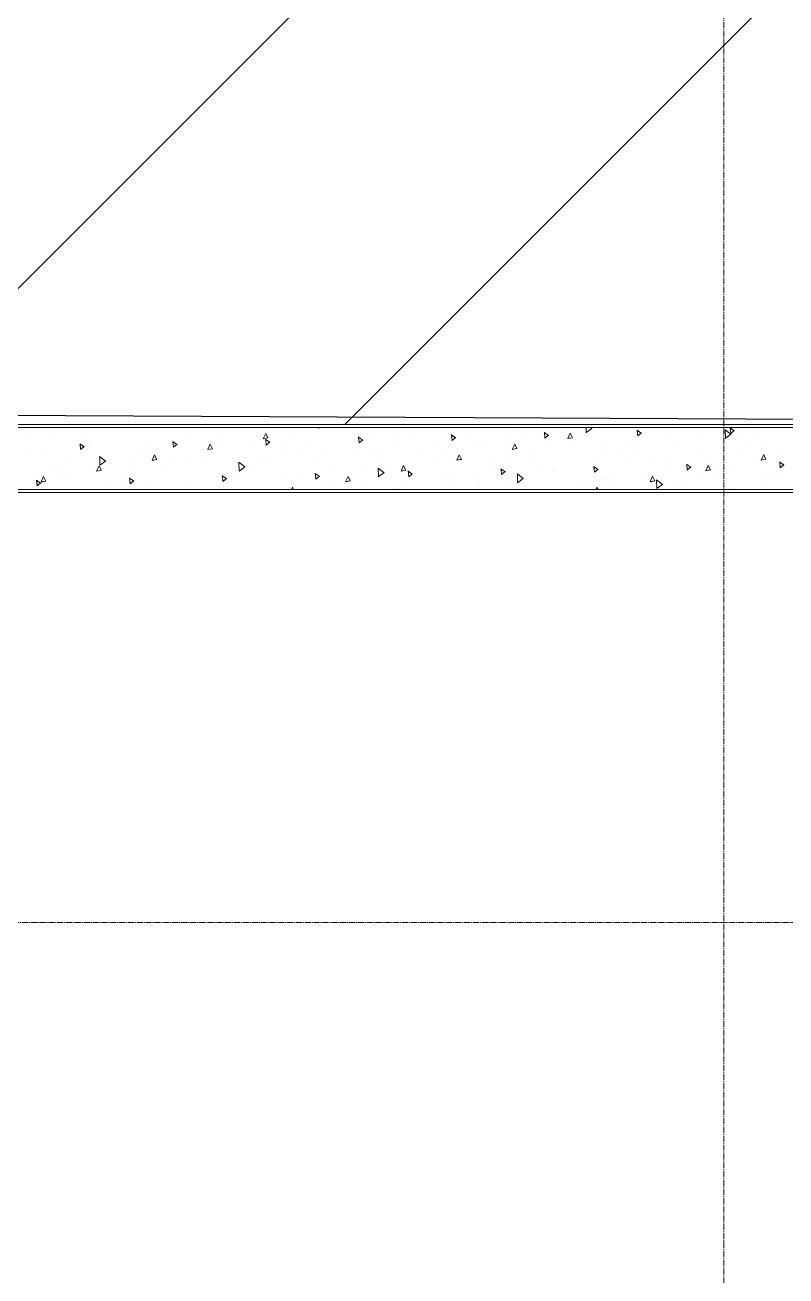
# Model space of a CAD drawing. Header units: millimetres. Extents: x 470010 to 1231400, y -134005 to 421770.
# Drawn here: x 808464 to 810923, y 142871 to 146914 of the extents above; entities that cross this region are included whole.
import ezdxf
from ezdxf.enums import TextEntityAlignment as Align

# ---------------------------------------------------------------- set-up
doc = ezdxf.new("R2010")
doc.units = ezdxf.units.MM
doc.linetypes.add('CENTER2', pattern=[28.575, 19.05, -3.175, 3.175, -3.175])
doc.layers.get('Defpoints').update_dxf_attribs({"color": 140})
for name, color, linetype, lineweight in [('АР_Стены ПЕНОблок', 52, 'Continuous', 20), ('АР_Тонкая', 254, 'Continuous', 5), ('АР_Штриховка', 8, 'Continuous', 0)]:
    doc.layers.add(name, color=color, linetype=linetype, lineweight=lineweight)
doc.layers.add('РД_Оси_100', color=7, linetype='Continuous', lineweight=0, true_color=0x525252)
doc.styles.add('style1', font='ARIALN.TTF')

# ---------------------------------------------------------------- blocks, each defined once
blk = doc.blocks.new('СОШ_2200_АР_ОСИ_М100_28.05.24')
at = {"layer": 'РД_Оси_100', "color": 251, "linetype": 'CENTER2', "true_color": 0x636466}
for p, q in [((4200, -6155), (4200, 139938.679)), ((-5954.958, 21300), (29555, 21300))]:
    blk.add_line(p, q, dxfattribs=at)
blk = doc.blocks.new('A$C9108343f')
blk.add_lwpolyline([(160804.1, 248479.5), (162964.1, 248479.5), (162964.1, 249379.5), (167604.1, 249379.5), (167604.1, 249579.5), (186123.5, 249579.5), (186024.6, 244500.4), (148704.1, 244484.5), (148664.7, 245989.5), (140924.1, 246026), (140881.3, 249704.6), (148704.1, 249669.5), (148714.1, 259259.5)])
at = {"layer": 'АР_Стены ПЕНОблок', "color": 18, "linetype": 'Continuous', "lineweight": 20, "true_color": 0x000000}
for p, q in [((147504.1, 245979.5), (140924.1, 245979.5)), ((140924.1, 245779.5), (147504.1, 245779.5))]:
    blk.add_line(p, q, dxfattribs=at)
at = {"layer": 'АР_Тонкая', "color": 18, "linetype": 'Continuous', "lineweight": 0, "true_color": 0x000000}
for p, q in [((147504.1, 245989.5), (140924.1, 245989.5)), ((140924.1, 245979.5), (147504.1, 245979.5)), ((147504.1, 245779.5), (140924.1, 245779.5)), ((140924.1, 245769.5), (147504.1, 245769.5))]:
    blk.add_line(p, q, dxfattribs=at)
at = {"layer": 'АР_Штриховка', "color": 18, "linetype": 'Continuous', "lineweight": 0, "true_color": 0x000000}
for p, q in [((142786.6, 245970.4), (142786.6, 245970.4)), ((142797.9, 245968.5), (142797.9, 245968.5)), ((142918.1, 245976.1), (142918.1, 245976.1)), ((142946.8, 245960.2), (142946.8, 245960.2)), ((143068.8, 245970.5), (143068.8, 245970.5)), ((143088.7, 245976.3), (143088.7, 245976.3)), ((143515.7, 245943), (143523.5, 245960.4)), ((143530.7, 245945.8), (143523.5, 245960.3)), ((143695.2, 245977.9), (143696, 245979.5)), ((143695.3, 245977.8), (143704, 245979.5)), ((143777.7, 245976.7), (143777.7, 245976.7)), ((143810.1, 245961.2), (143810.1, 245961.2)), ((143862.8, 245963.4), (143862.8, 245963.4)), ((144336.7, 245965.2), (144336.7, 245965.2)), ((144346.6, 245963.5), (144346.6, 245963.5)), ((144408.6, 245977.2), (144408.6, 245977.2)), ((144437, 245954), (144423.7, 245963.2)), ((144425.8, 245944.9), (144424.1, 245963.9)), ((144433.1, 245962.4), (144433.1, 245962.4)), ((144499.9, 245943.5), (144507.6, 245960.9)), ((144514.8, 245946.3), (144507.6, 245960.8)), ((144555.1, 245972.7), (144555.1, 245972.7)), ((144558.9, 245962.7), (144558.5, 245979.5)), ((144558.6, 245962.8), (144577, 245976.3)), ((144577.2, 245976.1), (144572.9, 245979.5)), ((144679.4, 245978.4), (144679.9, 245979.5)), ((144679.4, 245978.3), (144685.4, 245979.5)), ((144737.1, 245961.4), (144723.8, 245970.6)), ((144725.9, 245952.3), (144724.2, 245971.3)), ((144725.9, 245952.3), (144737.6, 245962.1)), ((144863.4, 245969.1), (144863.4, 245969.1)), ((145027.1, 245957.1), (145008.1, 245972.2)), ((145008.8, 245943.8), (145008.2, 245972.4)), ((145037.2, 245968.8), (145023.9, 245977.9)), ((145026, 245959.7), (145024.3, 245978.6)), ((145026, 245959.6), (145037.7, 245969.4)), ((142756.8, 245953.3), (142756.8, 245953.3)), ((142825.1, 245950.4), (142825.1, 245950.4)), ((142936.4, 245917.1), (142923.1, 245926.3)), ((142925.2, 245908), (142923.6, 245927)), ((142925.2, 245908), (142936.9, 245917.8)), ((142951.3, 245931.6), (142951.3, 245931.6)), ((142953.4, 245933.3), (142953.4, 245933.3)), ((143236.5, 245924.5), (143223.2, 245933.7)), ((143225.3, 245915.4), (143223.7, 245934.4)), ((143225.3, 245915.4), (143237, 245925.2)), ((143283.5, 245957.2), (143283.5, 245957.2)), ((143336.2, 245908.1), (143343.9, 245925.5)), ((143351.2, 245910.9), (143344, 245925.4)), ((143365.5, 245955), (143365.5, 245955)), ((143375.3, 245923.3), (143375.3, 245923.3)), ((143477.9, 245935.5), (143477.9, 245935.5)), ((143515.7, 245942.9), (143530.7, 245945.8)), ((143522.3, 245920.1), (143522.3, 245920.1)), ((143536.7, 245931.9), (143523.3, 245941.1)), ((143525.4, 245922.8), (143523.8, 245941.7)), ((143525.4, 245922.8), (143537.1, 245932.6)), ((143584.3, 245933.8), (143584.3, 245933.8)), ((143619, 245943.3), (143619, 245943.3)), ((143672.9, 245918.3), (143672.9, 245918.3)), ((143836.8, 245939.3), (143823.4, 245948.4)), ((143825.6, 245930.1), (143823.9, 245949.1)), ((143825.6, 245930.1), (143837.2, 245939.9)), ((143934.4, 245941.8), (143934.4, 245941.8)), ((143945.5, 245922.3), (143945.5, 245922.3)), ((143996.4, 245955.5), (143996.4, 245955.5)), ((144004.5, 245939.5), (144004.5, 245939.5)), ((144067.6, 245932.6), (144067.6, 245932.6)), ((144136.9, 245946.6), (144123.5, 245955.8)), ((144125.7, 245937.5), (144124, 245956.5)), ((144125.7, 245937.5), (144137.3, 245947.3)), ((144189.3, 245942.3), (144189.3, 245942.3)), ((144199.6, 245922.3), (144199.6, 245922.3)), ((144301.6, 245917.6), (144301.6, 245917.6)), ((144311.4, 245952.6), (144311.4, 245952.6)), ((144320.3, 245908.6), (144328.1, 245926)), ((144335.3, 245911.4), (144328.1, 245925.9)), ((144425.8, 245944.9), (144437.5, 245954.7)), ((144433, 245923.3), (144433, 245923.3)), ((144499.9, 245943.4), (144514.8, 245946.3)), ((144502.1, 245928.3), (144502.1, 245928.3)), ((144531.2, 245943.4), (144531.2, 245943.4)), ((144619.5, 245931.5), (144619.5, 245931.5)), ((144702, 245935.1), (144702, 245935.1)), ((144726.2, 245926.3), (144726.2, 245926.3)), ((144833.5, 245940.8), (144833.5, 245940.8)), ((144861.6, 245925.5), (144861.6, 245925.5)), ((144914.2, 245950), (144914.2, 245950)), ((145008.5, 245943.9), (145026.9, 245957.4)), ((145020, 245949), (145020, 245949)), ((145057.8, 245947.4), (145057.8, 245947.4)), ((145102.4, 245952.6), (145102.4, 245952.6)), ((145105.4, 245945.5), (145105.4, 245945.5)), ((145132.9, 245928.8), (145132.9, 245928.8)), ((142760, 245890.4), (142760, 245890.4)), ((142814.4, 245891.3), (142814.4, 245891.3)), ((142887.7, 245883.2), (142887.7, 245883.2)), ((143006.1, 245870.9), (142987, 245885.9)), ((142987.7, 245857.5), (142987.1, 245886.1)), ((143110.1, 245898.4), (143110.1, 245898.4)), ((143131.5, 245903.2), (143131.5, 245903.2)), ((143146.3, 245914.4), (143146.3, 245914.4)), ((143156.7, 245873.2), (143164.4, 245890.6)), ((143171.7, 245876), (143164.4, 245890.5)), ((143172.1, 245912.1), (143172.1, 245912.1)), ((143336.2, 245908), (143351.2, 245910.9)), ((143341.1, 245895.3), (143341.1, 245895.3)), ((143418.2, 245879), (143418.2, 245879)), ((143457.9, 245882.2), (143457.9, 245882.2)), ((143500.7, 245882.6), (143500.7, 245882.6)), ((143580, 245892.5), (143580, 245892.5)), ((143632.2, 245888.4), (143632.2, 245888.4)), ((143677.8, 245884.9), (143677.8, 245884.9)), ((143701.7, 245902.2), (143701.7, 245902.2)), ((143818.7, 245896.5), (143818.7, 245896.5)), ((143823.8, 245912.5), (143823.8, 245912.5)), ((143867.7, 245899.2), (143867.7, 245899.2)), ((143901.1, 245900.1), (143901.1, 245900.1)), ((144032.6, 245905.9), (144032.6, 245905.9)), ((144062.1, 245877.5), (144062.1, 245877.5)), ((144089.9, 245906.6), (144089.9, 245906.6)), ((144140.8, 245873.7), (144148.6, 245891.1)), ((144155.8, 245876.5), (144148.6, 245891)), ((144219.1, 245914), (144219.1, 245914)), ((144308.6, 245885.4), (144308.6, 245885.4)), ((144320.4, 245908.5), (144335.3, 245911.4)), ((144374, 245885.4), (144374, 245885.4)), ((144394.4, 245903.2), (144394.4, 245903.2)), ((144588.8, 245881.5), (144588.8, 245881.5)), ((144617.8, 245905.4), (144617.8, 245905.4)), ((144658.8, 245893.3), (144658.8, 245893.3)), ((144720.8, 245907.1), (144720.8, 245907.1)), ((144921, 245907.2), (144921, 245907.2)), ((144944.2, 245884.4), (144944.2, 245884.4)), ((145066.3, 245894.7), (145066.3, 245894.7)), ((145070.9, 245915), (145070.9, 245915)), ((145115.4, 245885.4), (145115.4, 245885.4)), ((145125, 245874.3), (145132.7, 245891.7)), ((145125, 245874.2), (145139.9, 245877.1)), ((145139.9, 245877.1), (145132.7, 245891.6)), ((145188, 245904.4), (145188, 245904.4)), ((142831.3, 245853.4), (142831.3, 245853.4)), ((142853.5, 245841.5), (142853.5, 245841.5)), ((142970.3, 245842.1), (142970.3, 245842.1)), ((142977.2, 245838.3), (142984.9, 245855.7)), ((142977.2, 245838.2), (142992.1, 245841.1)), ((142992.1, 245841.1), (142984.9, 245855.6)), ((142987.4, 245857.6), (143005.9, 245871.1)), ((143008.9, 245869.6), (143008.9, 245869.6)), ((143017.8, 245861.5), (143017.8, 245861.5)), ((143092.4, 245852.4), (143092.4, 245852.4)), ((143100.3, 245865.1), (143100.3, 245865.1)), ((143156.7, 245873.1), (143171.7, 245876)), ((143203.9, 245852.4), (143203.9, 245852.4)), ((143214.1, 245862.1), (143214.1, 245862.1)), ((143231.7, 245870.9), (143231.7, 245870.9)), ((143265.6, 245863.2), (143265.6, 245863.2)), ((143336.2, 245872.4), (143336.2, 245872.4)), ((143456, 245851.9), (143436.9, 245867)), ((143437.6, 245838.6), (143437, 245867.2)), ((143437.3, 245838.7), (143455.8, 245852.2)), ((143484.3, 245842), (143484.3, 245842)), ((143535.5, 245873.5), (143535.5, 245873.5)), ((143730.5, 245856.4), (143730.5, 245856.4)), ((143834.5, 245849.9), (143834.5, 245849.9)), ((143886.4, 245845.3), (143886.4, 245845.3)), ((143905.9, 245833), (143886.8, 245848.1)), ((143887.5, 245819.7), (143887, 245848.2)), ((143896.5, 245863.7), (143896.5, 245863.7)), ((143925.3, 245837.3), (143925.3, 245837.3)), ((143961.3, 245838.8), (143969, 245856.2)), ((143961.3, 245838.7), (143976.3, 245841.7)), ((143976.3, 245841.7), (143969.1, 245856.1)), ((143996.8, 245829.1), (143983.4, 245838.3)), ((143985.6, 245820), (143983.9, 245838.9)), ((144130.2, 245865.4), (144130.2, 245865.4)), ((144140.8, 245873.6), (144155.8, 245876.6)), ((144246.6, 245871.6), (144246.6, 245871.6)), ((144257.2, 245860.3), (144257.2, 245860.3)), ((144296.9, 245836.4), (144283.6, 245845.6)), ((144285.7, 245827.3), (144284, 245846.3)), ((144285.7, 245827.3), (144297.4, 245837.1)), ((144402.1, 245836.4), (144402.1, 245836.4)), ((144452, 245841.2), (144452, 245841.2)), ((144456.7, 245844.3), (144456.7, 245844.3)), ((144578.7, 245854.6), (144578.7, 245854.6)), ((144597, 245843.8), (144583.7, 245853)), ((144585.8, 245834.7), (144584.1, 245853.7)), ((144585.8, 245834.7), (144597.5, 245844.5)), ((144700.4, 245864.3), (144700.4, 245864.3)), ((144783.8, 245864.3), (144783.8, 245864.3)), ((144814.3, 245858.1), (144814.3, 245858.1)), ((144822.5, 245874.6), (144822.5, 245874.6)), ((144897.1, 245851.2), (144883.8, 245860.4)), ((144885.9, 245842.1), (144884.2, 245861.1)), ((144885.9, 245842.1), (144897.6, 245851.9)), ((144945.4, 245839.4), (144953.2, 245856.8)), ((144945.5, 245839.3), (144960.4, 245842.2)), ((144960.4, 245842.2), (144953.2, 245856.7)), ((144978.6, 245845.2), (144978.6, 245845.2)), ((145033, 245837), (145033, 245837)), ((145197.2, 245858.6), (145183.9, 245867.8)), ((145186, 245849.5), (145184.4, 245868.5)), ((145186, 245849.5), (145197.7, 245859.3)), ((142796.3, 245799.6), (142783, 245808.8)), ((142785.1, 245790.5), (142783.5, 245809.4)), ((142785.1, 245790.5), (142796.8, 245800.2)), ((142797.6, 245803.4), (142805.4, 245820.8)), ((142797.7, 245803.3), (142812.6, 245806.2)), ((142812.6, 245806.2), (142805.4, 245820.7)), ((142848.6, 245832.3), (142848.6, 245832.3)), ((142872, 245829.3), (142872, 245829.3)), ((143010.2, 245806.5), (143010.2, 245806.5)), ((143066.5, 245807.6), (143066.5, 245807.6)), ((143072.2, 245820.3), (143072.2, 245820.3)), ((143096.4, 245806.9), (143083.1, 245816.1)), ((143085.2, 245797.8), (143083.6, 245816.8)), ((143085.2, 245797.8), (143096.9, 245807.6)), ((143396.6, 245814.3), (143383.2, 245823.5)), ((143385.3, 245805.2), (143383.7, 245824.2)), ((143385.4, 245805.2), (143397, 245815)), ((143398.7, 245833.3), (143398.7, 245833.3)), ((143398.9, 245805.2), (143398.9, 245805.2)), ((143422.3, 245828.2), (143422.3, 245828.2)), ((143593.1, 245811.6), (143593.1, 245811.6)), ((143642.6, 245825.3), (143642.6, 245825.3)), ((143696.7, 245821.7), (143683.3, 245830.9)), ((143685.5, 245812.6), (143683.8, 245831.6)), ((143685.5, 245812.6), (143697.1, 245822.4)), ((143781.8, 245803.9), (143789.5, 245821.3)), ((143781.8, 245803.9), (143796.8, 245806.8)), ((143796.8, 245806.8), (143789.5, 245821.3)), ((143887.2, 245819.8), (143905.7, 245833.3)), ((143969.1, 245804.2), (143969.1, 245804.2)), ((143985.6, 245820), (143997.3, 245829.8)), ((143990, 245814.7), (143990, 245814.7)), ((144091.2, 245814.5), (144091.2, 245814.5)), ((144119.8, 245815.5), (144119.8, 245815.5)), ((144212.9, 245824.2), (144212.9, 245824.2)), ((144314.8, 245798.3), (144314.8, 245798.3)), ((144335, 245834.5), (144335, 245834.5)), ((144355.8, 245814.1), (144336.7, 245829.2)), ((144337.4, 245800.8), (144336.9, 245829.3)), ((144337.1, 245800.9), (144355.6, 245814.4)), ((144346.3, 245800.6), (144346.3, 245800.6)), ((144532.8, 245808.8), (144532.8, 245808.8)), ((144558.9, 245801.5), (144558.9, 245801.5)), ((144615.2, 245812.4), (144615.2, 245812.4)), ((144620.9, 245815.3), (144620.9, 245815.3)), ((144646.4, 245819.5), (144646.4, 245819.5)), ((144746.7, 245818.1), (144746.7, 245818.1)), ((144765.9, 245804.5), (144773.7, 245821.9)), ((144765.9, 245804.4), (144780.9, 245807.3)), ((144780.9, 245807.3), (144773.7, 245821.8)), ((144805.7, 245795.2), (144786.6, 245810.3)), ((144787.4, 245781.8), (144786.8, 245810.4)), ((144841.4, 245802.3), (144841.4, 245802.3)), ((144885.2, 245807.4), (144885.2, 245807.4)), ((144933.2, 245826.2), (144933.2, 245826.2)), ((144971, 245823.2), (144971, 245823.2)), ((145015.7, 245829.8), (145015.7, 245829.8)), ((145128.9, 245827.5), (145128.9, 245827.5)), ((145147.1, 245835.6), (145147.1, 245835.6)), ((145173, 245823.5), (145173, 245823.5)), ((143155.1, 245785.2), (143155.1, 245785.2)), ((143261.5, 245790.4), (143261.5, 245790.4)), ((143577.8, 245793), (143577.8, 245793)), ((143606.9, 245779.5), (143610, 245786.4)), ((143613.4, 245779.5), (143610, 245786.4)), ((143725.3, 245784.1), (143725.3, 245784.1)), ((143788.1, 245794.4), (143788.1, 245794.4)), ((143847.4, 245794.4), (143847.4, 245794.4)), ((143945.8, 245783.1), (143945.8, 245783.1)), ((144132.3, 245791.3), (144132.3, 245791.3)), ((144146.7, 245779.8), (144146.7, 245779.8)), ((144208.7, 245793.6), (144208.7, 245793.6)), ((144214.8, 245794.9), (144214.8, 245794.9)), ((144590.8, 245779.5), (144594.1, 245787)), ((144597.8, 245779.5), (144594.2, 245786.9)), ((144641.4, 245787.4), (144641.4, 245787.4)), ((144787.1, 245781.9), (144805.5, 245795.4)), ((145036.2, 245783.2), (145036.2, 245783.2)), ((145126.5, 245788), (145126.5, 245788))]:
    blk.add_line(p, q, dxfattribs=at)
at = {"layer": 'РД_Оси_100'}
blk.add_blockref('СОШ_2200_АР_ОСИ_М100_28.05.24', (140804.1, 223079.5), dxfattribs=at)
at = {"layer": 'Defpoints', "color": 18, "true_color": 0x000000, "style": 'style1'}
for p in [(143949.3, 316089.1), (143975, 281639.5), (143890.4, 273244.7), (143840, 264276.8), (143967.8, 254892.4), (12252, 104178.1), (12382.6, 96023.1)]:
    blk.add_attdef('АР-ПОМЕЩЕНИЕ:НАИМЕНОВАНИЕ', text='', height=100, dxfattribs=at).set_placement(p, align=Align.MIDDLE)
at = {"layer": 'Defpoints', "color": 18, "true_color": 0x000000, "style": 'style1', "flags": 8}
for p in [(143951.3, 279099.1), (143848.3, 269251.1), (143875.3, 260094.2), (144049.7, 250824.7), (163419.3, 238153.4), (155897.5, 237966), (183037.2, 237966), (143342.9, 237876.2)]:
    blk.add_attdef('АР-ПОМЕЩЕНИЕ:НАИМЕНОВАНИЕ', text='', height=100, dxfattribs=at).set_placement(p, align=Align.MIDDLE)

msp = doc.modelspace()

# ---------------------------------------------------------------- hatches: boundary and pattern name
h = msp.add_hatch()
h.set_pattern_fill('ANSI31', color=3, scale=333)
h.paths.add_polyline_path([(817822.706, 156413.251), (817822.706, 156633.251), (818712.706, 156633.251), (818712.706, 157213.251), (818712.706, 158463.251), (818712.706, 158793.251), (818142.704, 158793.251), (818142.704, 158993.251), (818142.704, 159018.251), (818142.708, 160493.251), (818142.709, 160913.252), (818142.71, 161403.25), (817492.706, 161403.25), (815492.706, 161403.25), (815152.698, 161403.25), (815152.705, 158893.25), (814432.706, 158893.25), (814432.706, 158113.25), (814432.706, 157813.251), (814432.706, 154913.25), (814432.706, 154413.251), (814432.706, 153513.25), (814432.706, 149823.25), (814432.706, 149520.89), (814422.706, 149510.89), (814422.706, 149303.25), (813222.703, 149303.25), (813222.703, 149523.25), (807026.355, 149523.251), (806792.706, 149289.602), (806792.706, 149514.108), (806642.706, 149364.108), (806642.706, 149303.251), (806642.706, 148813.25), (806638.097, 146163.251), (806642.706, 146163.251), (806642.706, 145623.251), (806792.706, 145623.251), (813222.706, 145623.251), (813222.706, 145903.251), (814423.268, 145903.251), (814423.268, 145582.591), (814422.706, 145582.028), (814422.706, 145403.251), (814422.706, 144123.251), (815822.706, 144123.251), (818721.706, 144123.251), (818722.706, 144123.251), (819622.706, 144123.251), (823122.706, 144123.251), (824322.706, 144123.251), (825522.706, 144123.251), (826422.706, 144123.251), (827422.706, 144123.251), (830322.706, 144123.251), (832443.315, 144123.251), (832443.315, 144413.251), (833322.706, 144413.251), (834245.277, 144413.251), (834222.706, 144390.68), (834222.706, 144123.251), (835122.706, 144123.251), (838022.706, 144123.251), (844022.706, 144123.251), (846922.706, 144123.251), (851466.776, 144123.251), (851472.706, 144129.18), (851472.706, 144563.251), (851762.706, 144563.251), (851762.706, 146914.25), (851762.706, 148713.251), (851472.706, 148713.251), (850377.706, 148713.251), (850377.706, 149213.251), (849177.706, 149213.251), (849177.706, 148713.251), (848277.706, 148713.251), (848277.706, 149213.251), (847077.706, 149213.251), (847077.706, 148713.251), (846177.706, 148713.251), (846177.706, 149213.251), (842877.706, 149213.251), (842877.706, 148713.251), (841977.706, 148713.251), (841977.706, 149213.251), (840777.706, 149213.251), (840777.706, 148713.251), (839877.706, 148713.251), (839877.706, 149213.251), (838677.706, 149213.251), (838677.706, 148713.251), (837777.706, 148713.251), (837777.706, 149213.251), (834477.706, 149213.251), (834477.706, 148713.251), (834222.706, 148713.251), (833322.706, 148713.251), (833322.706, 149213.251), (826722.706, 149213.251), (826722.706, 148993.251), (826872.706, 148993.251), (826872.706, 148843.251), (826664.184, 148843.251), (826522.706, 148701.772), (826522.706, 148233.25), (826524.424, 148233.25), (826524.424, 148113.25), (824942.706, 148113.251), (824822.706, 148113.251), (819922.706, 148113.251), (817822.706, 148113.251), (817822.706, 148313.251), (817822.706, 150513.251), (817822.706, 150713.251), (817822.706, 152013.251)])
h.paths.add_polyline_path([(816578.934, 147228.245), (816578.934, 146828.245), (815578.934, 146828.245), (815578.934, 147228.245)], flags=16)
h.paths.add_polyline_path([(828437.705, 148234.002), (827887.705, 148233.761), (827887.758, 148113.761), (828437.758, 148114.002)], flags=0)
h.paths.add_polyline_path([(826922.706, 149014.057), (827042.706, 149014.057), (827042.706, 148233.391), (827067.653, 148233.402), (827642.706, 148233.654), (827742.706, 148233.697), (827742.706, 149014.057), (827862.706, 149014.057), (827862.706, 148233.75), (828462.705, 148234.013), (828562.706, 148234.057), (828562.706, 149013.251), (828682.706, 149013.251), (828682.706, 148114.109), (828462.759, 148114.013), (828462.758, 148114.013), (827862.758, 148113.75), (827862.706, 148113.75), (827642.758, 148113.654), (827042.759, 148113.391), (827042.706, 148113.391), (826722.759, 148113.25), (826722.706, 148233.25), (826922.706, 148233.338)], flags=16)
h.paths.add_polyline_path([(827642.653, 148233.654), (827642.706, 148233.654), (827642.758, 148113.654), (827617.706, 148113.643), (827617.653, 148233.643)], flags=0)
h.paths.add_polyline_path([(818060.384, 156364.651), (818446.674, 156364.651), (818446.674, 156665.265), (818060.384, 156665.265)], flags=25)

# ---------------------------------------------------------------- linework, layer by layer
msp.add_lwpolyline([(826522.706, 148113.25), (828682.706, 148113.25), (828682.706, 149013.251), (833322.706, 149013.251), (833322.706, 149213.251), (851842.142, 149213.251), (851743.238, 144134.142), (814422.706, 144118.251), (814383.268, 145623.251), (806642.706, 145659.752), (806599.923, 149338.31), (814422.706, 149303.25), (814432.706, 158893.25)])
at = {"layer": 'АР_Стены ПЕНОблок', "color": 18, "linetype": 'Continuous', "lineweight": 20, "true_color": 0x000000}
for p, q in [((813222.706, 145613.251), (806642.706, 145613.251)), ((806642.706, 145413.251), (813222.706, 145413.251))]:
    msp.add_line(p, q, dxfattribs=at)
at = {"layer": 'АР_Тонкая', "color": 18, "linetype": 'Continuous', "lineweight": 0, "true_color": 0x000000}
for p, q in [((813222.706, 145623.251), (806642.706, 145623.251)), ((806642.706, 145613.251), (813222.706, 145613.251)), ((813222.706, 145413.251), (806642.706, 145413.251)), ((806642.706, 145403.251), (813222.706, 145403.251))]:
    msp.add_line(p, q, dxfattribs=at)
at = {"layer": 'АР_Штриховка', "color": 18, "linetype": 'Continuous', "lineweight": 0, "true_color": 0x000000}
for p, q in [((809413.849, 145611.634), (809414.569, 145613.251)), ((809413.88, 145611.552), (809422.62, 145613.251)), ((810277.472, 145596.467), (810277.125, 145613.251)), ((810277.166, 145596.577), (810295.617, 145610.073)), ((810295.806, 145609.815), (810291.466, 145613.251)), ((810397.989, 145612.168), (810398.471, 145613.251)), ((810398.02, 145612.086), (810404.01, 145613.251)), ((810455.714, 145595.136), (810442.379, 145604.317)), ((810444.503, 145586.031), (810442.843, 145605.009)), ((810745.713, 145590.895), (810726.671, 145605.968)), ((810727.379, 145577.547), (810726.789, 145606.116)), ((810755.826, 145602.512), (810742.491, 145611.693)), ((810744.616, 145593.408), (810742.956, 145612.386)), ((810744.623, 145593.4), (810756.297, 145603.196)), ((808955.151, 145558.257), (808941.816, 145567.439)), ((808943.937, 145549.148), (808942.277, 145568.126)), ((809234.329, 145576.739), (809242.077, 145594.142)), ((809234.36, 145576.656), (809249.32, 145579.564)), ((809255.264, 145565.633), (809241.929, 145574.814)), ((809249.307, 145579.559), (809242.095, 145594.054)), ((809244.051, 145556.525), (809242.39, 145575.502)), ((809244.057, 145556.517), (809255.732, 145566.313)), ((809555.376, 145573.009), (809542.041, 145582.19)), ((809544.164, 145563.902), (809542.503, 145582.879)), ((809544.17, 145563.894), (809555.845, 145573.69)), ((809855.489, 145580.384), (809842.154, 145589.566)), ((809844.277, 145571.278), (809842.616, 145590.256)), ((809844.283, 145571.27), (809855.958, 145581.066)), ((810155.601, 145587.76), (810142.266, 145596.942)), ((810144.39, 145578.655), (810142.73, 145597.632)), ((810144.397, 145578.647), (810156.071, 145588.443)), ((810218.469, 145577.273), (810226.217, 145594.676)), ((810218.5, 145577.191), (810233.46, 145580.099)), ((810233.447, 145580.094), (810226.235, 145594.589)), ((810444.51, 145586.024), (810456.184, 145595.82)), ((810727.072, 145577.657), (810745.523, 145591.154)), ((808655.039, 145550.882), (808641.704, 145560.063)), ((808643.824, 145541.772), (808642.164, 145560.749)), ((808643.831, 145541.764), (808655.506, 145551.56)), ((808875.289, 145506.949), (808883.037, 145524.352)), ((808890.267, 145509.769), (808883.055, 145524.264)), ((808943.944, 145549.14), (808955.619, 145558.936)), ((809054.809, 145541.844), (809062.557, 145559.247)), ((809054.84, 145541.761), (809069.8, 145544.669)), ((809069.787, 145544.664), (809062.575, 145559.159)), ((809859.429, 145507.483), (809867.177, 145524.886)), ((809874.407, 145510.303), (809867.195, 145524.798)), ((810038.949, 145542.378), (810046.697, 145559.781)), ((810038.98, 145542.296), (810053.94, 145545.204)), ((810053.927, 145545.198), (810046.715, 145559.694)), ((810843.569, 145508.017), (810851.317, 145525.42)), ((810858.546, 145510.838), (810851.335, 145525.333)), ((808695.769, 145472.053), (808703.517, 145489.456)), ((808710.747, 145474.874), (808703.535, 145489.369)), ((808724.675, 145504.623), (808705.634, 145519.695)), ((808706.341, 145491.274), (808705.75, 145519.843)), ((808706.037, 145491.383), (808724.487, 145504.879)), ((808875.32, 145506.866), (808890.28, 145509.774)), ((809174.582, 145485.702), (809155.54, 145500.775)), ((809156.248, 145472.354), (809155.657, 145500.923)), ((809155.943, 145472.463), (809174.394, 145485.959)), ((809624.489, 145466.782), (809605.447, 145481.855)), ((809606.155, 145453.434), (809605.564, 145482.003)), ((809679.909, 145472.588), (809687.657, 145489.991)), ((809694.887, 145475.408), (809687.675, 145489.903)), ((809859.46, 145507.401), (809874.42, 145510.309)), ((810004.295, 145461.101), (810002.635, 145480.079)), ((810315.619, 145477.583), (810302.284, 145486.764)), ((810304.408, 145468.478), (810302.748, 145487.456)), ((810615.732, 145484.959), (810602.397, 145494.14)), ((810604.521, 145475.855), (810602.861, 145494.832)), ((810604.528, 145475.847), (810616.203, 145485.643)), ((810664.049, 145473.122), (810671.797, 145490.525)), ((810679.026, 145475.943), (810671.815, 145490.438)), ((810843.6, 145507.935), (810858.56, 145510.843)), ((810915.844, 145492.334), (810902.509, 145501.516)), ((810904.635, 145483.231), (810902.974, 145502.209)), ((810904.641, 145483.224), (810916.316, 145493.02)), ((808514.944, 145433.329), (808501.61, 145442.51)), ((808503.73, 145424.218), (808502.069, 145443.196)), ((808516.249, 145437.158), (808523.997, 145454.561)), ((808516.28, 145437.076), (808531.24, 145439.984)), ((808531.227, 145439.978), (808524.015, 145454.474)), ((808695.8, 145471.971), (808710.76, 145474.879)), ((808815.057, 145440.704), (808801.722, 145449.886)), ((808803.843, 145431.595), (808802.183, 145450.572)), ((808803.849, 145431.587), (808815.524, 145441.383)), ((809115.169, 145448.08), (809101.835, 145457.261)), ((809103.956, 145438.972), (809102.296, 145457.949)), ((809103.963, 145438.964), (809115.637, 145448.76)), ((809415.282, 145455.456), (809401.947, 145464.637)), ((809404.069, 145446.348), (809402.409, 145465.326)), ((809404.076, 145446.34), (809415.75, 145456.136)), ((809500.389, 145437.693), (809508.137, 145455.096)), ((809500.42, 145437.61), (809515.38, 145440.518)), ((809515.367, 145440.513), (809508.155, 145455.008)), ((809605.85, 145453.543), (809624.3, 145467.039)), ((809679.94, 145472.506), (809694.9, 145475.413)), ((809715.394, 145462.831), (809702.06, 145472.013)), ((809704.182, 145453.725), (809702.522, 145472.702)), ((809704.189, 145453.717), (809715.863, 145463.513)), ((810015.507, 145470.207), (810002.172, 145479.389)), ((810004.302, 145461.094), (810015.976, 145470.89)), ((810074.396, 145447.862), (810055.354, 145462.935)), ((810056.062, 145434.514), (810055.471, 145463.083)), ((810055.756, 145434.624), (810074.207, 145448.12)), ((810304.415, 145468.47), (810316.09, 145478.266)), ((810484.529, 145438.227), (810492.277, 145455.63)), ((810484.56, 145438.145), (810499.52, 145441.053)), ((810499.506, 145441.048), (810492.295, 145455.543)), ((810524.302, 145428.942), (810505.261, 145444.014)), ((810505.969, 145415.594), (810505.379, 145444.163)), ((810664.08, 145473.04), (810679.04, 145475.948)), ((808503.736, 145424.21), (808515.411, 145434.006)), ((809325.523, 145413.251), (809328.617, 145420.201)), ((809332.049, 145413.251), (809328.635, 145420.113)), ((810309.425, 145413.251), (810312.757, 145420.735)), ((810316.455, 145413.251), (810312.775, 145420.647)), ((810505.662, 145415.704), (810524.113, 145429.2))]:
    msp.add_line(p, q, dxfattribs=at)

# ---------------------------------------------------------------- block references
msp.add_blockref('A$C9108343f', (665718.612, -100366.242))
at = {"layer": 'РД_Оси_100'}
msp.add_blockref('СОШ_2200_АР_ОСИ_М100_28.05.24', (806522.706, 122713.251), dxfattribs=at)

doc.saveas('drawing.dxf')
